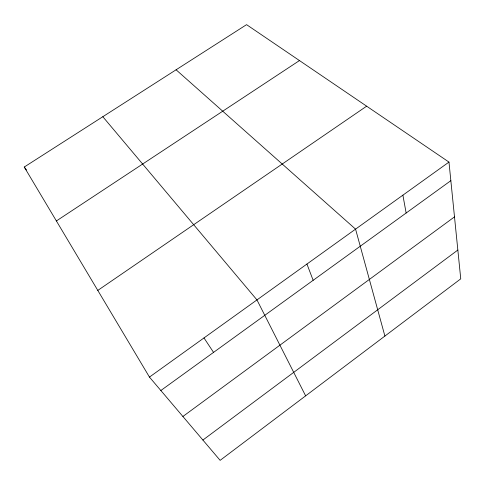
<?xml version="1.0" encoding="UTF-8"?>
<svg xmlns="http://www.w3.org/2000/svg" width="485" height="485" viewBox="0 0 485 485"><rect width="100%" height="100%" fill="white"/><g stroke="black" fill="none" stroke-linecap="round" stroke-linejoin="round"><path stroke-width="0.73" d="M202.9 440.047L457.846 250.042M182.893 416.482L454.5 216.874M160.856 390.516L450.844 180.669M149.459 377.087L448.971 162.087L246.574 24.65L24.25 167.028L149.459 377.087L220.129 460.35L460.75 278.851L448.971 162.087M97.794 290.412L366.642 106.179M56.387 220.948L299.463 60.564M176.085 69.791L355.566 229.138L384.902 336.063M102.814 116.709L256.965 299.918L305.635 395.857M24.25 167.028L26.505 169.974M203.991 337.942L213.545 352.383M306.938 264.04L313.152 280.312M402.889 195.164L406.139 213.024"/></g></svg>
